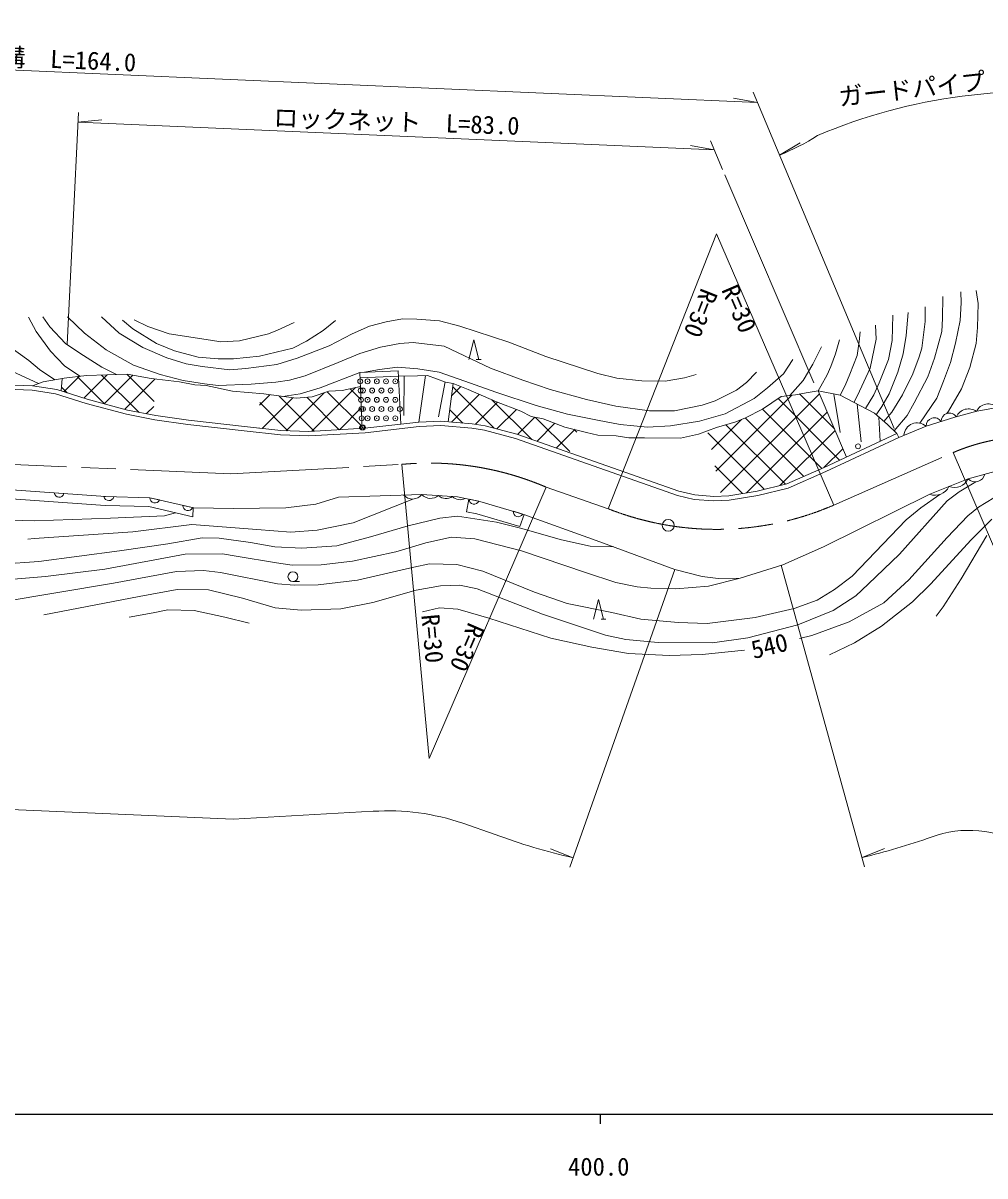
# Model space of a CAD drawing. Units: millimetres, scale not verified. Extents: x 40000 to 680000, y 20000 to 380000.
# Drawn here: x 409395 to 507055, y 198715 to 315744 of the extents above; entities that cross this region are included whole.
import ezdxf
from ezdxf.enums import TextEntityAlignment as Align

# ---------------------------------------------------------------- set-up
doc = ezdxf.new("R2010")
doc.units = ezdxf.units.MM
doc.header["$LTSCALE"] = 1000
doc.header["$PDMODE"] = 32
doc.header["$PDSIZE"] = 500
doc.linetypes.add('CHAIN', pattern=[18.5, 12, -1.5, 3.5, -1.5])
for name, color, linetype, lineweight in [('M-BGD', 7, 'Continuous', 13), ('M-BMK', 2, 'CHAIN', 13), ('M-BMK-SRVR', 3, 'Continuous', 13), ('M-STR-HTXT', 7, 'Continuous', 13), ('M-TTL-BAND', 7, 'Continuous', 25)]:
    doc.layers.add(name, color=color, linetype=linetype, lineweight=lineweight)
doc.styles.add('ＭＳ ゴシック', font='')
doc.styles.get('ＭＳ ゴシック').set_extended_font_data('MS Gothic')

msp = doc.modelspace()

# ---------------------------------------------------------------- linework, layer by layer
at = {"layer": 'M-BGD'}
for p, q in [((455414, 281597), (455914, 281597)), ((413547, 278312), (415124, 279890)), ((417620, 277112), (414873, 279860)), ((415568, 277682), (417920, 280034)), ((421134, 276251), (417366, 280018)), ((417643, 277106), (420529, 279991)), ((422698, 277337), (419945, 280091)), ((443615, 279734), (447508, 279891)), ((448041, 275901), (448092, 279908)), ((449582, 275237), (450239, 279970)), ((413379, 279670), (413263, 278401)), ((413869, 278212), (413298, 278783)), ((419730, 276541), (422805, 279616)), ((438714, 274312), (443140, 278738)), ((443703, 277546), (442623, 278626)), ((451560, 275763), (452244, 279311)), ((453081, 279150), (452550, 275277)), ((452909, 277901), (453848, 278839)), ((457235, 274620), (453036, 278820)), ((433414, 276966), (434462, 278015)), ((433684, 274585), (436793, 277694)), ((438968, 274326), (435409, 277885)), ((436112, 274361), (439956, 278205)), ((441483, 274463), (438192, 277753)), ((443814, 274784), (440284, 278314)), ((452906, 275246), (455715, 278055)), ((461045, 273462), (457006, 277501)), ((479746, 270265), (487450, 277969)), ((480212, 268080), (490253, 278121)), ((492305, 271370), (486053, 277622)), ((491765, 274562), (488233, 278094)), ((490136, 278396), (492985, 271689)), ((492360, 274197), (491728, 278080)), ((421938, 276097), (422658, 276817)), ((436286, 274356), (433423, 277220)), ((441519, 274465), (443737, 276683)), ((454061, 275143), (452716, 276488)), ((455325, 275012), (457575, 277263)), ((457509, 274545), (459490, 276526)), ((482839, 268055), (491044, 276260)), ((490495, 270528), (484457, 276567)), ((494499, 273250), (494088, 277047)), ((459588, 273973), (461353, 275737)), ((464917, 272242), (461438, 275721)), ((461552, 273284), (463390, 275123)), ((479279, 272450), (482338, 275509)), ((488654, 269718), (482701, 275671)), ((496415, 273295), (496275, 275747)), ((433371, 274620), (433330, 274660)), ((463515, 272596), (465401, 274483)), ((465605, 274206), (465303, 274508)), ((484656, 268413), (478915, 274154)), ((486794, 268926), (480760, 274960)), ((486225, 268789), (491834, 274399)), ((490710, 270623), (492625, 272538)), ((482431, 267986), (479635, 270782)), ((413543, 267977), (412554, 268047)), ((418597, 267657), (417607, 267682)), ((423246, 267337), (422281, 267562)), ((455664, 267211), (454693, 267408)), ((426593, 266557), (425628, 266782)), ((426620, 265627), (426659, 266542)), ((460123, 265904), (459173, 266185)), ((436790, 259041), (437457, 259041)), ((468074, 255225), (468574, 255225))]:
    msp.add_line(p, q, dxfattribs=at)
for points in [[(497824, 274353), (499166, 275924), (499874, 277189), (501250, 279818), (501917, 281736), (502673, 284444), (502759, 285744), (502771, 288001)], [(504591, 288475), (504642, 287346), (504545, 285566), (504079, 283246), (503563, 281271), (502858, 279406), (502167, 277657), (500459, 275131)], [(506147, 288602), (506359, 287269), (506312, 284855), (506178, 283209), (505523, 280778), (504673, 278615), (503346, 276333), (503202, 276118)], [(496785, 275301), (497595, 276231), (498670, 277997), (499737, 280150), (500371, 281862), (500635, 282744), (500976, 285453), (500978, 286953)], [(409944, 285891), (410734, 284423), (412171, 282444), (413593, 280934), (415145, 279892)], [(411409, 285930), (412118, 284918), (413717, 283223), (415155, 282219), (417383, 280815), (418876, 280061)], [(413911, 285926), (415641, 284263), (417842, 282569), (420607, 281004), (423327, 280076), (425668, 279449), (427814, 279110), (429194, 278961), (432569, 279088), (435060, 279305), (436453, 279498), (438040, 279925), (441397, 281298), (443605, 282206), (445679, 282846), (447661, 283212), (449018, 283315), (452161, 282954), (456866, 280727), (460128, 279484), (462925, 278549), (466610, 277540), (469576, 276841), (472994, 276372), (475527, 276382), (478357, 276971), (479674, 277391), (481829, 278482), (482847, 279273), (483859, 280291)], [(417347, 285910), (419166, 284270), (421547, 282816), (423991, 281769), (425945, 281156), (427587, 280869), (430379, 280558), (432030, 280680), (435168, 281079), (437227, 281711), (440462, 282991), (442793, 284203), (444560, 284962), (446272, 285420), (447904, 285724), (449380, 285681), (451669, 285516), (453736, 284978), (458714, 283364), (462470, 281903), (467758, 280180), (469693, 279685), (472231, 279414), (474582, 279400), (476542, 279718), (477743, 280061)], [(419478, 285598), (420539, 284713), (422937, 283220), (424761, 282469), (427184, 281840), (429215, 281645), (430762, 281674), (433397, 281914), (436793, 282738), (438165, 283436), (439854, 284520), (441125, 285544)], [(420681, 285616), (422067, 284938), (424233, 284199), (428440, 283553), (429487, 283397), (431381, 283474), (434311, 284190), (435220, 284568), (436919, 285360)], [(494935, 276604), (495770, 277990), (496318, 279208), (497260, 281589), (497643, 283534), (497695, 286099)], [(496009, 275979), (496600, 276826), (497333, 278120), (498216, 280302), (498752, 282172), (499052, 284043), (499268, 286356)], [(395569, 278708), (397797, 280427), (400141, 282562), (401749, 283796), (403360, 284606), (404706, 284682), (405183, 284569), (406459, 283985), (409968, 281491), (411068, 280560), (412622, 279540)], [(492347, 277958), (492875, 278951), (493338, 280093), (494065, 281992), (494271, 283416), (494398, 284407)], [(493747, 277225), (494112, 277935), (495397, 280724), (496018, 283671), (495958, 285078)], [(454664, 281597), (455164, 283597), (455664, 281597)], [(490136, 278396), (490381, 278892), (491047, 280037), (491415, 280898), (491867, 282170), (492274, 283574)], [(487253, 277943), (488586, 279461), (489583, 281103), (490459, 282863)], [(444056, 280303), (445592, 280587), (447419, 280810), (449469, 280659), (451654, 280303), (454252, 279384), (457380, 278291), (461493, 276931), (464661, 276037), (467726, 275449), (470023, 275007), (472781, 274732), (475137, 274860), (478073, 275317), (480687, 276087), (483619, 277633), (484981, 278724), (486594, 280147), (487555, 281600)], [(398700, 277559), (400111, 278226), (402170, 279186), (404423, 280312), (405717, 280811), (407065, 280834), (408265, 280419), (410971, 279156)], [(410369, 278926), (411445, 279337), (413554, 279701), (415826, 279975), (419960, 280091), (422389, 279663), (425286, 279337), (426850, 279007), (427986, 278960), (430653, 278362), (433842, 278101), (437113, 277650), (438754, 277807), (440429, 278362), (441785, 278446), (443650, 278847)], [(435767, 277835), (437543, 278116), (439572, 278724), (443593, 280284)], [(443821, 274591), (443593, 280284), (447482, 280440), (447742, 275026)], [(447508, 279891), (449459, 279949), (450465, 279976), (452295, 279301), (453081, 279150), (454579, 278542), (457455, 277309), (459935, 276356), (460986, 275806), (462187, 275580), (464408, 274736), (466605, 274175), (467748, 273901), (469620, 273852), (470903, 273625), (472479, 273647), (476134, 273601), (477958, 274011), (479790, 274677), (481766, 275254), (482737, 275687), (484454, 276564), (486356, 277823), (487819, 278019), (488913, 278219), (490136, 278396), (492347, 277958), (495829, 276136), (497152, 274981), (498107, 274088)], [(407708, 278573), (410326, 278477), (412706, 278103), (415787, 277142), (419914, 276026), (422791, 275475), (426137, 274992), (431836, 274337), (435533, 273928), (438425, 273845), (444136, 274157), (449618, 274789), (451807, 274892), (454944, 274612), (456233, 274427), (459387, 273566), (475853, 267796), (477538, 267397), (479532, 267245), (481083, 267303), (484011, 267796), (487070, 268529), (490910, 270219), (498298, 273681), (498107, 274088), (490724, 270629), (486926, 268957), (483921, 268237), (481037, 267752), (479540, 267695), (477607, 267843), (475979, 268229), (459521, 273996), (456325, 274869), (454995, 275059), (451817, 275343), (449582, 275237), (444098, 274606), (438419, 274296), (435564, 274377), (431887, 274784), (426195, 275438), (422866, 275919), (420015, 276464), (415913, 277574), (412809, 278543), (410369, 278926), (407681, 279024)], [(498298, 273681), (501074, 274813), (503988, 275726), (506233, 276333), (508317, 276721)], [(390108, 269634), (417766, 267678), (422269, 267565), (426730, 266525), (430721, 266466), (436081, 266549), (439118, 266923), (441406, 267610), (449879, 267883), (453521, 267646), (455782, 267187), (460235, 265871), (467597, 263223), (475570, 260260), (478340, 259554), (479983, 259357), (482211, 259402), (486519, 260761), (490649, 262592), (501446, 267909), (505345, 269487), (509633, 270675)], [(426620, 265627), (422154, 266667), (417723, 266779), (390080, 268733), (384994, 268687), (384571, 268681), (384559, 269581)], [(411498, 255685), (421173, 257538), (425029, 258230), (428227, 258222), (431681, 257381), (434978, 256395), (437619, 256146), (441665, 256278), (444923, 256929), (449307, 258178), (451781, 258619), (453755, 258670), (455503, 258308), (462122, 255748), (468521, 253593), (470598, 253176), (473880, 252863), (479378, 252837), (482990, 253343), (488069, 254668), (491630, 256104), (493938, 257603), (495209, 258777), (498395, 261835), (503236, 267235), (504448, 268142), (506143, 269189)], [(488230, 253279), (489496, 253592), (493268, 254952), (496798, 256899), (499313, 259240), (503227, 263533), (505301, 265733), (506389, 266607), (507948, 267539), (510758, 268305), (512864, 268347), (516575, 267378), (519650, 265791), (522479, 262870), (524979, 259648), (527691, 255905), (530319, 253717), (532552, 252569), (534383, 251987), (536137, 251703), (538217, 252018)], [(407057, 256974), (418562, 258878), (424986, 260083), (427719, 260186), (429427, 259970), (435227, 258835), (436953, 258685), (439362, 258713), (443359, 259202), (449087, 260499), (450660, 260840), (453444, 260783), (456074, 260094), (461326, 257967), (464654, 256809), (469161, 255907), (472120, 255241), (475892, 254899), (478852, 254808), (483715, 255387), (487699, 256321), (490009, 257178), (491773, 258231), (493561, 259603), (499048, 265305), (500553, 266544), (502459, 267887)], [(409868, 263363), (410531, 263412), (420550, 264096), (426518, 264835), (433144, 264334), (436594, 264058), (439241, 264266), (442923, 265009), (448980, 267428)], [(454652, 267417), (454408, 266140), (455468, 265925), (459830, 264635), (460270, 265858)], [(372426, 257888), (375707, 259124), (382225, 262046), (385610, 263444), (389323, 264622), (392430, 265216), (395764, 265635), (410564, 265218), (418283, 265469), (423750, 265737), (424883, 266031)], [(381716, 256773), (384594, 257714), (387483, 258513), (395509, 260297), (398966, 260685), (407182, 260823), (410986, 261071), (419180, 262163), (424093, 262893), (427596, 263503), (429302, 263458), (432494, 263001), (434966, 262576), (437683, 262429), (441252, 262692), (444664, 263583), (448507, 264691), (451696, 265491), (453517, 265681), (457472, 265089), (459903, 264469), (464055, 263297), (466973, 262658), (469363, 262567)], [(491289, 251610), (493827, 252814), (496564, 254522), (499695, 256991), (501533, 258788), (505673, 263300), (507748, 265378)], [(403505, 258885), (411680, 259570), (417701, 260310), (425846, 261846), (429651, 261863), (431030, 261613), (435123, 260940), (436707, 260731), (439647, 260743), (442847, 261110), (447229, 262068), (450305, 262983), (452892, 263559), (455272, 263384), (460014, 262157), (466492, 259977), (469589, 258964), (471760, 258512), (473125, 258389), (475655, 258310), (479002, 258583), (482211, 259402)], [(502105, 255533), (502829, 256482), (504649, 259334), (507244, 263737)], [(449954, 255989), (451678, 256370), (453553, 256262), (456689, 255337), (462966, 253312), (467154, 252374), (470869, 251748), (475001, 251556), (478353, 251640), (482644, 252078)], [(467324, 255225), (467824, 257225), (468324, 255225)], [(420168, 255447), (422604, 255869), (424093, 256181), (426762, 256124), (429886, 255446), (432336, 254818)]]:
    msp.add_lwpolyline(points, dxfattribs=at)
for centre, radius in [((494171, 272783), 250), ((436790, 259541), 500)]:
    msp.add_circle(centre, radius, dxfattribs=at)
for centre, radius, start, end in [((505392, 275227), 1354, 53.96362, 156.30226), ((507400, 275739), 1344, 46.96507, 154.32601), ((500171, 273818), 1344, 47.75373, 176.62851), ((501912, 274833), 838, 33.64552, 181.34991), ((503448, 275317), 838, 32.75819, 181.34991), ((503935, 270169), 1567, 249.88679, 334.17039), ((506067, 270204), 1018, 224.82646, 346.15609), ((413055, 268109), 505, 187.12719, 344.78538), ((501985, 269381), 1567, 249.88679, 334.17039), ((418104, 267768), 505, 189.72404, 347.38223), ((422786, 267545), 505, 178.05297, 335.71116), ((448942, 268620), 1192, 221.83107, 321.858), ((450786, 268745), 1251, 223.52849, 309.00948), ((452337, 268616), 1138, 227.80241, 304.73555), ((453744, 268417), 1057, 224.16253, 299.335), ((455198, 267406), 505, 179.71154, 337.36974), ((426133, 266765), 505, 178.05297, 335.71116), ((459675, 266139), 505, 174.70218, 332.36037)]:
    msp.add_arc(centre, radius, start, end, dxfattribs=at)
for p in [(443629, 279375), (443667, 278437), (443906, 278437), (444375, 279375), (444844, 278437), (445313, 279375), (445781, 278437), (446250, 279375), (446719, 278437), (447188, 279375), (443704, 277500), (444375, 277500), (445313, 277500), (446250, 277500), (447188, 277500), (443742, 276562), (443906, 276562), (444844, 276562), (445781, 276562), (446719, 276562), (447656, 276562), (443780, 275625), (444375, 275625), (445313, 275625), (446250, 275625), (447188, 275625), (443817, 274687), (443906, 274687)]:
    msp.add_point(p, dxfattribs=at)
at = {"layer": 'M-BMK'}
for p, q in [((491703, 266805), (503845, 272151)), ((462511, 268627), (468802, 266443))]:
    msp.add_line(p, q, dxfattribs=at)
msp.add_lwpolyline([(342952, 275930), (383348, 272021), (430494, 269971), (447849, 270948)], dxfattribs=at)
for centre, radius, start, end in [((511724, 253768), 20000, 42.24525, 113.19947), ((450636, 241078), 30000, 66.68141, 95.33001), ((479814, 294349), 30000, 248.46461, 293.3472)]:
    msp.add_arc(centre, radius, start, end, dxfattribs=at)
at = {"layer": 'M-BMK-SRVR'}
msp.add_circle((474900, 264754), 600, dxfattribs=at)
at = {"layer": 'M-STR-HTXT'}
for p, q in [((483946, 307684), (481532, 308131)), ((497826, 274583), (483510, 308724)), ((413865, 283119), (415010, 306678)), ((414961, 305679), (417405, 305915)), ((414961, 305679), (479570, 302870)), ((479570, 302870), (477156, 303317)), ((480418, 300886), (479177, 303789)), ((486186, 302343), (488305, 303582)), ((489682, 279214), (480652, 300340)), ((468802, 266443), (479814, 294349)), ((491703, 266805), (479814, 294349)), ((503845, 272151), (511724, 253768)), ((447849, 270948), (450636, 241078)), ((462511, 268627), (450636, 241078)), ((475570, 260260), (464899, 230064)), ((486357, 260710), (494842, 230080)), ((454036, 234528), (457322, 233379)), ((465235, 231013), (462948, 231906)), ((494575, 231045), (496858, 231946))]:
    msp.add_line(p, q, dxfattribs=at)
for points in [[(346805, 315744), (386145, 311937), (483946, 307684)], [(339934, 241059), (380901, 237094), (430719, 234928), (444939, 235729)]]:
    msp.add_lwpolyline(points, dxfattribs=at)
for centre, radius, start, end in [((511724, 253768), 55000, 81.36643, 113.19947), ((477728, 323682), 22954, 291.6213, 302.48915), ((446458, 212176), 23602, 71.27221, 93.69189), ((479836, 294248), 64899, 249.70183, 256.99817), ((479836, 294248), 64899, 283.12693, 289.59931), ((505428, 222844), 10954, 59.05569, 110.42213)]:
    msp.add_arc(centre, radius, start, end, dxfattribs=at)
at = {"layer": 'M-TTL-BAND'}
for p, q in [((40000, 205000), (579000, 205000)), ((468000, 205000), (468000, 204000))]:
    msp.add_line(p, q, dxfattribs=at)

# ---------------------------------------------------------------- texts
at = {"layer": 'M-BGD', "style": 'ＭＳ ゴシック'}
msp.add_text('540', height=1833, rotation=13.887, dxfattribs=at).set_placement((485167, 252522), align=Align.MIDDLE_CENTER)
at = {"layer": 'M-STR-HTXT', "style": 'ＭＳ ゴシック'}
for s, rotation, p in [('側\u3000溝\u3000L=164.0', 357.51, (411462, 310681)), ('ガードパイプ\u3000L=22.0', 6.361, (504768, 308170)), ('ロックネット\u3000L=83.0', 358, (447266, 304275))]:
    msp.add_text(s, height=1833, rotation=rotation, dxfattribs=at).set_placement(p, align=Align.BOTTOM_CENTER)
for rotation, p in [(293.347, (481951, 289399)), (246.681, (456328, 254284))]:
    msp.add_text('R=30', height=1833, rotation=rotation, dxfattribs=at).set_placement(p, align=Align.TOP_LEFT)
for rotation, p in [(248.465, (477759, 289142)), (275.33, (449280, 255606))]:
    msp.add_text('R=30', height=1833, rotation=rotation, dxfattribs=at).set_placement(p, align=Align.BOTTOM_LEFT)
at = {"layer": 'M-TTL-BAND', "style": 'ＭＳ ゴシック'}
msp.add_text('400.0', height=1833, dxfattribs=at).set_placement((467844, 198195), align=Align.BOTTOM_CENTER)

doc.saveas('drawing.dxf')
